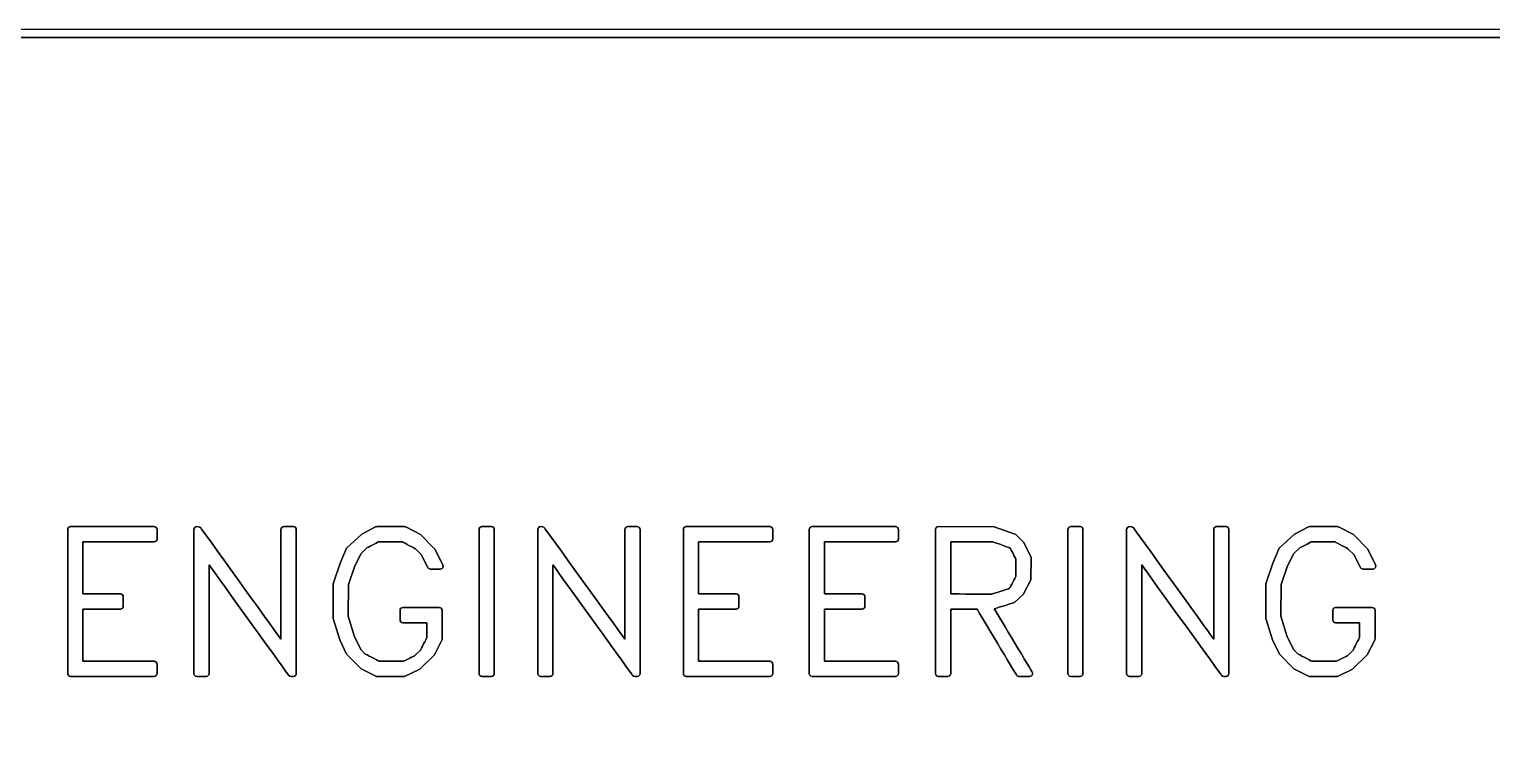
# Model space of a CAD drawing. Extents: x 5.5 to 12.5, y 5.1 to 18.5.
# Drawn here: x 8.767 to 10.56, y 17.626 to 18.498 of the extents above; entities that cross this region are included whole.
import ezdxf

# ---------------------------------------------------------------- set-up
doc = ezdxf.new("R2010")
doc.units = 0
doc.header["$MEASUREMENT"] = 0
doc.layers.get('0').update_dxf_attribs({"linetype": 'CONTINUOUS'})

msp = doc.modelspace()

# ---------------------------------------------------------------- linework, layer by layer
at = {"color": 7}
for points, knots in [([(12.1297, 18.4983), (12.1297, 18.4983), (5.8796, 18.4983), (5.8796, 18.4983), (5.6701, 18.4983), (5.4996, 18.3279), (5.4996, 18.1183), (5.4996, 18.1183), (5.4996, 5.8684), (5.4996, 5.8684), (5.4996, 5.6589), (5.6701, 5.4884), (5.8796, 5.4884), (5.8796, 5.4884), (12.1297, 5.4884), (12.1297, 5.4884), (12.3391, 5.4884), (12.5097, 5.6589), (12.5097, 5.8684), (12.5097, 5.8684), (12.5097, 18.1183), (12.5097, 18.1183), (12.5097, 18.3279), (12.3391, 18.4983), (12.1297, 18.4983)], [0, 0, 0, 0, 1, 1, 1, 2, 2, 2, 3, 3, 3, 4, 4, 4, 5, 5, 5, 6, 6, 6, 7, 7, 7, 8, 8, 8, 8]), ([(12.1297, 18.4883), (12.1297, 18.4883), (5.8796, 18.4883), (5.8796, 18.4883), (5.6756, 18.4883), (5.5096, 18.3224), (5.5096, 18.1183), (5.5096, 18.1183), (5.5096, 5.8684), (5.5096, 5.8684), (5.5096, 5.6644), (5.6756, 5.4984), (5.8796, 5.4984), (5.8796, 5.4984), (12.1297, 5.4984), (12.1297, 5.4984), (12.1724, 5.4984), (12.213, 5.5056), (12.2513, 5.519), (12.2513, 5.519), (12.2489, 5.519), (12.2489, 5.519), (12.2489, 5.519), (12.2382, 5.5232), (12.2382, 5.5232), (12.2382, 5.5232), (12.2341, 5.5273), (12.2341, 5.5273), (12.2341, 5.5273), (12.231, 5.5332), (12.231, 5.5332), (12.2313, 5.5325), (12.2323, 5.5325), (12.233, 5.5321), (12.2327, 5.5328), (12.2323, 5.5339), (12.2323, 5.5339), (12.232, 5.5345), (12.2316, 5.5352), (12.2316, 5.5359), (12.2316, 5.537), (12.2323, 5.538), (12.2334, 5.5383), (12.2351, 5.539), (12.2365, 5.5383), (12.2372, 5.5363), (12.2372, 5.5363), (12.2378, 5.5356), (12.2382, 5.5349), (12.2382, 5.5352), (12.2389, 5.5356), (12.2389, 5.5359), (12.2389, 5.5363), (12.2389, 5.5366), (12.2385, 5.537), (12.2385, 5.537), (12.2406, 5.5321), (12.2406, 5.5321), (12.2406, 5.5321), (12.2423, 5.5304), (12.2434, 5.5297), (12.2444, 5.5294), (12.2502, 5.5273), (12.2502, 5.5273), (12.2502, 5.5273), (12.2578, 5.527), (12.2578, 5.527), (12.2578, 5.527), (12.2647, 5.5294), (12.2661, 5.5297), (12.2668, 5.5304), (12.2699, 5.5335), (12.2706, 5.5342), (12.2709, 5.5356), (12.273, 5.5414), (12.273, 5.5414), (12.273, 5.5414), (12.2733, 5.5463), (12.2733, 5.5463), (12.2733, 5.5463), (12.2709, 5.5528), (12.2706, 5.5542), (12.2699, 5.5549), (12.2668, 5.558), (12.2657, 5.559), (12.2647, 5.5594), (12.2589, 5.5614), (12.2589, 5.5614), (12.2589, 5.5614), (12.2513, 5.5614), (12.2513, 5.5614), (12.2513, 5.5614), (12.2444, 5.5594), (12.243, 5.559), (12.2423, 5.558), (12.2396, 5.5552), (12.2396, 5.5552), (12.2385, 5.5542), (12.2368, 5.5538), (12.2354, 5.5545), (12.2341, 5.5552), (12.2334, 5.5566), (12.2334, 5.558), (12.2334, 5.558), (12.2368, 5.5879), (12.2368, 5.5879), (12.2368, 5.5897), (12.2385, 5.591), (12.2403, 5.591), (12.2403, 5.591), (12.2713, 5.591), (12.2713, 5.591), (12.2733, 5.591), (12.2747, 5.589), (12.2747, 5.5869), (12.2747, 5.5848), (12.2733, 5.5828), (12.2713, 5.5828), (12.2713, 5.5828), (12.2496, 5.5828), (12.2447, 5.5828), (12.244, 5.5793), (12.2437, 5.5735), (12.243, 5.5676), (12.2461, 5.5687), (12.2499, 5.5697), (12.2499, 5.5697), (12.2499, 5.5697), (12.2602, 5.5697), (12.2602, 5.5697), (12.2602, 5.5697), (12.2695, 5.5666), (12.2695, 5.5666), (12.2702, 5.5662), (12.2706, 5.5659), (12.2709, 5.5656), (12.2709, 5.5656), (12.2775, 5.5594), (12.2775, 5.5594), (12.2778, 5.559), (12.2781, 5.5583), (12.2781, 5.558), (12.2781, 5.558), (12.2816, 5.5473), (12.2816, 5.5473), (12.2816, 5.5473), (12.2812, 5.5401), (12.2812, 5.5401), (12.2812, 5.5401), (12.2781, 5.5308), (12.2781, 5.5308), (12.2781, 5.5301), (12.2778, 5.5297), (12.2775, 5.5294), (12.2775, 5.5294), (12.2771, 5.529), (12.2771, 5.529), (12.408, 5.5862), (12.4997, 5.7168), (12.4997, 5.8684), (12.4997, 5.8684), (12.4997, 18.1183), (12.4997, 18.1183), (12.4997, 18.3224), (12.3336, 18.4883), (12.1297, 18.4883)], [0, 0, 0, 0, 1, 1, 1, 2, 2, 2, 3, 3, 3, 4, 4, 4, 5, 5, 5, 6, 6, 6, 7, 7, 7, 8, 8, 8, 9, 9, 9, 10, 10, 10, 11, 11, 11, 12, 12, 12, 13, 13, 13, 14, 14, 14, 15, 15, 15, 16, 16, 16, 17, 17, 17, 18, 18, 18, 19, 19, 19, 20, 20, 20, 21, 21, 21, 22, 22, 22, 23, 23, 23, 24, 24, 24, 25, 25, 25, 26, 26, 26, 27, 27, 27, 28, 28, 28, 29, 29, 29, 30, 30, 30, 31, 31, 31, 32, 32, 32, 33, 33, 33, 34, 34, 34, 35, 35, 35, 36, 36, 36, 37, 37, 37, 38, 38, 38, 39, 39, 39, 40, 40, 40, 41, 41, 41, 42, 42, 42, 43, 43, 43, 44, 44, 44, 45, 45, 45, 46, 46, 46, 47, 47, 47, 48, 48, 48, 49, 49, 49, 50, 50, 50, 51, 51, 51, 52, 52, 52, 53, 53, 53, 54, 54, 54, 55, 55, 55, 55]), ([(12.4997, 5.8684), (12.4997, 5.7168), (12.408, 5.5862), (12.2771, 5.529), (12.2771, 5.529), (12.2775, 5.5294), (12.2775, 5.5294), (12.2778, 5.5297), (12.2781, 5.5301), (12.2781, 5.5308), (12.2781, 5.5308), (12.2812, 5.5401), (12.2812, 5.5401), (12.2812, 5.5401), (12.2816, 5.5473), (12.2816, 5.5473), (12.2816, 5.5473), (12.2781, 5.558), (12.2781, 5.558), (12.2781, 5.5583), (12.2778, 5.559), (12.2775, 5.5594), (12.2775, 5.5594), (12.2709, 5.5656), (12.2709, 5.5656), (12.2706, 5.5659), (12.2702, 5.5662), (12.2695, 5.5666), (12.2695, 5.5666), (12.2602, 5.5697), (12.2602, 5.5697), (12.2602, 5.5697), (12.2499, 5.5697), (12.2499, 5.5697), (12.2499, 5.5697), (12.2461, 5.5687), (12.243, 5.5676), (12.2437, 5.5735), (12.244, 5.5793), (12.2447, 5.5828), (12.2496, 5.5828), (12.2713, 5.5828), (12.2713, 5.5828), (12.2733, 5.5828), (12.2747, 5.5848), (12.2747, 5.5869), (12.2747, 5.589), (12.2733, 5.591), (12.2713, 5.591), (12.2713, 5.591), (12.2403, 5.591), (12.2403, 5.591), (12.2385, 5.591), (12.2368, 5.5897), (12.2368, 5.5879), (12.2368, 5.5879), (12.2334, 5.558), (12.2334, 5.558), (12.2334, 5.5566), (12.2341, 5.5552), (12.2354, 5.5545), (12.2368, 5.5538), (12.2385, 5.5542), (12.2396, 5.5552), (12.2396, 5.5552), (12.2423, 5.558), (12.243, 5.559), (12.2444, 5.5594), (12.2513, 5.5614), (12.2513, 5.5614), (12.2513, 5.5614), (12.2589, 5.5614), (12.2589, 5.5614), (12.2589, 5.5614), (12.2647, 5.5594), (12.2657, 5.559), (12.2668, 5.558), (12.2699, 5.5549), (12.2706, 5.5542), (12.2709, 5.5528), (12.2733, 5.5463), (12.2733, 5.5463), (12.2733, 5.5463), (12.273, 5.5414), (12.273, 5.5414), (12.273, 5.5414), (12.2709, 5.5356), (12.2706, 5.5342), (12.2699, 5.5335), (12.2668, 5.5304), (12.2661, 5.5297), (12.2647, 5.5294), (12.2578, 5.527), (12.2578, 5.527), (12.2578, 5.527), (12.2502, 5.5273), (12.2502, 5.5273), (12.2502, 5.5273), (12.2444, 5.5294), (12.2434, 5.5297), (12.2423, 5.5304), (12.2406, 5.5321), (12.2406, 5.5321), (12.2406, 5.5321), (12.2385, 5.537), (12.2385, 5.537), (12.2389, 5.5366), (12.2389, 5.5363), (12.2389, 5.5359), (12.2389, 5.5356), (12.2382, 5.5352), (12.2382, 5.5349), (12.2378, 5.5356), (12.2372, 5.5363), (12.2372, 5.5363), (12.2365, 5.5383), (12.2351, 5.539), (12.2334, 5.5383), (12.2323, 5.538), (12.2316, 5.537), (12.2316, 5.5359), (12.2316, 5.5352), (12.232, 5.5345), (12.2323, 5.5339), (12.2323, 5.5339), (12.2327, 5.5328), (12.233, 5.5321), (12.2323, 5.5325), (12.2313, 5.5325), (12.231, 5.5332), (12.231, 5.5332), (12.2341, 5.5273), (12.2341, 5.5273), (12.2341, 5.5273), (12.2382, 5.5232), (12.2382, 5.5232), (12.2382, 5.5232), (12.2489, 5.519), (12.2489, 5.519), (12.2489, 5.519), (12.2513, 5.519), (12.2513, 5.519), (12.213, 5.5056), (12.1724, 5.4984), (12.1297, 5.4984), (12.1297, 5.4984), (5.8796, 5.4984), (5.8796, 5.4984), (5.6756, 5.4984), (5.5096, 5.6644), (5.5096, 5.8684), (5.5096, 5.8684), (5.5096, 18.1183), (5.5096, 18.1183), (5.5096, 18.3224), (5.6756, 18.4883), (5.8796, 18.4883), (5.8796, 18.4883), (12.1297, 18.4883), (12.1297, 18.4883), (12.3336, 18.4883), (12.4997, 18.3224), (12.4997, 18.1183), (12.4997, 18.1183), (12.4997, 5.8684), (12.4997, 5.8684)], [0, 0, 0, 0, 1, 1, 1, 2, 2, 2, 3, 3, 3, 4, 4, 4, 5, 5, 5, 6, 6, 6, 7, 7, 7, 8, 8, 8, 9, 9, 9, 10, 10, 10, 11, 11, 11, 12, 12, 12, 13, 13, 13, 14, 14, 14, 15, 15, 15, 16, 16, 16, 17, 17, 17, 18, 18, 18, 19, 19, 19, 20, 20, 20, 21, 21, 21, 22, 22, 22, 23, 23, 23, 24, 24, 24, 25, 25, 25, 26, 26, 26, 27, 27, 27, 28, 28, 28, 29, 29, 29, 30, 30, 30, 31, 31, 31, 32, 32, 32, 33, 33, 33, 34, 34, 34, 35, 35, 35, 36, 36, 36, 37, 37, 37, 38, 38, 38, 39, 39, 39, 40, 40, 40, 41, 41, 41, 42, 42, 42, 43, 43, 43, 44, 44, 44, 45, 45, 45, 46, 46, 46, 47, 47, 47, 48, 48, 48, 49, 49, 49, 50, 50, 50, 51, 51, 51, 52, 52, 52, 53, 53, 53, 54, 54, 54, 55, 55, 55, 55]), ([(8.8143, 17.885), (8.8143, 17.8869), (8.8158, 17.8885), (8.8177, 17.8885), (8.8177, 17.8885), (8.9202, 17.8885), (8.9202, 17.8885), (8.9221, 17.8885), (8.9237, 17.8869), (8.9237, 17.885), (8.9237, 17.885), (8.9237, 17.8733), (8.9237, 17.8733), (8.9237, 17.8714), (8.9221, 17.8699), (8.9202, 17.8699), (8.9202, 17.8699), (8.8393, 17.8699), (8.8329, 17.8699), (8.8329, 17.8639), (8.8329, 17.812), (8.8329, 17.806), (8.8389, 17.806), (8.8789, 17.806), (8.8789, 17.806), (8.8808, 17.806), (8.8823, 17.8044), (8.8823, 17.8025), (8.8823, 17.8025), (8.8823, 17.7908), (8.8823, 17.7908), (8.8823, 17.7889), (8.8808, 17.7874), (8.8789, 17.7874), (8.8789, 17.7874), (8.8389, 17.7874), (8.8329, 17.7874), (8.8329, 17.7813), (8.8329, 17.7295), (8.8329, 17.7235), (8.8393, 17.7235), (8.9202, 17.7235), (8.9202, 17.7235), (8.9221, 17.7235), (8.9237, 17.7219), (8.9237, 17.72), (8.9237, 17.72), (8.9237, 17.7083), (8.9237, 17.7083), (8.9237, 17.7064), (8.9221, 17.7049), (8.9202, 17.7049), (8.9202, 17.7049), (8.8177, 17.7049), (8.8177, 17.7049), (8.8158, 17.7049), (8.8143, 17.7064), (8.8143, 17.7083), (8.8143, 17.7083), (8.8143, 17.885), (8.8143, 17.885)], [0, 0, 0, 0, 1, 1, 1, 2, 2, 2, 3, 3, 3, 4, 4, 4, 5, 5, 5, 6, 6, 6, 7, 7, 7, 8, 8, 8, 9, 9, 9, 10, 10, 10, 11, 11, 11, 12, 12, 12, 13, 13, 13, 14, 14, 14, 15, 15, 15, 16, 16, 16, 17, 17, 17, 18, 18, 18, 19, 19, 19, 20, 20, 20, 20]), ([(8.8177, 17.7049), (8.8177, 17.7049), (8.9202, 17.7049), (8.9202, 17.7049), (8.9221, 17.7049), (8.9237, 17.7064), (8.9237, 17.7083), (8.9237, 17.7083), (8.9237, 17.72), (8.9237, 17.72), (8.9237, 17.7219), (8.9221, 17.7235), (8.9202, 17.7235), (8.9202, 17.7235), (8.8393, 17.7235), (8.8329, 17.7235), (8.8329, 17.7295), (8.8329, 17.7813), (8.8329, 17.7874), (8.8389, 17.7874), (8.8789, 17.7874), (8.8789, 17.7874), (8.8808, 17.7874), (8.8823, 17.7889), (8.8823, 17.7908), (8.8823, 17.7908), (8.8823, 17.8025), (8.8823, 17.8025), (8.8823, 17.8044), (8.8808, 17.806), (8.8789, 17.806), (8.8789, 17.806), (8.8389, 17.806), (8.8329, 17.806), (8.8329, 17.812), (8.8329, 17.8639), (8.8329, 17.8699), (8.8393, 17.8699), (8.9202, 17.8699), (8.9202, 17.8699), (8.9221, 17.8699), (8.9237, 17.8714), (8.9237, 17.8733), (8.9237, 17.8733), (8.9237, 17.885), (8.9237, 17.885), (8.9237, 17.8869), (8.9221, 17.8885), (8.9202, 17.8885), (8.9202, 17.8885), (8.8177, 17.8885), (8.8177, 17.8885), (8.8158, 17.8885), (8.8143, 17.8869), (8.8143, 17.885), (8.8143, 17.885), (8.8143, 17.7083), (8.8143, 17.7083), (8.8143, 17.7064), (8.8158, 17.7049), (8.8177, 17.7049)], [0, 0, 0, 0, 1, 1, 1, 2, 2, 2, 3, 3, 3, 4, 4, 4, 5, 5, 5, 6, 6, 6, 7, 7, 7, 8, 8, 8, 9, 9, 9, 10, 10, 10, 11, 11, 11, 12, 12, 12, 13, 13, 13, 14, 14, 14, 15, 15, 15, 16, 16, 16, 17, 17, 17, 18, 18, 18, 19, 19, 19, 20, 20, 20, 20]), ([(8.969, 17.885), (8.969, 17.8859), (8.9693, 17.8869), (8.97, 17.8875), (8.9707, 17.8881), (8.9715, 17.8885), (8.9726, 17.8885), (8.9726, 17.8885), (8.9746, 17.8883), (8.9746, 17.8883), (8.9759, 17.8883), (8.9767, 17.8878), (8.9774, 17.8869), (8.9774, 17.8869), (9.0646, 17.766), (9.0756, 17.7505), (9.0756, 17.7691), (9.0756, 17.885), (9.0756, 17.885), (9.0756, 17.8869), (9.0771, 17.8885), (9.0792, 17.8885), (9.0792, 17.8885), (9.0909, 17.8885), (9.0909, 17.8885), (9.0928, 17.8885), (9.0944, 17.8869), (9.0944, 17.885), (9.0944, 17.885), (9.0944, 17.7083), (9.0944, 17.7083), (9.0944, 17.7064), (9.0928, 17.7049), (9.0909, 17.7049), (9.0909, 17.7049), (9.088, 17.7049), (9.088, 17.7049), (9.0868, 17.7049), (9.0858, 17.7054), (9.0851, 17.7062), (9.0851, 17.7062), (8.9986, 17.8261), (8.9876, 17.8416), (8.9876, 17.8232), (8.9876, 17.7083), (8.9876, 17.7083), (8.9876, 17.7064), (8.986, 17.7049), (8.9841, 17.7049), (8.9841, 17.7049), (8.9724, 17.7049), (8.9724, 17.7049), (8.9705, 17.7049), (8.969, 17.7064), (8.969, 17.7083), (8.969, 17.7083), (8.969, 17.885), (8.969, 17.885)], [0, 0, 0, 0, 1, 1, 1, 2, 2, 2, 3, 3, 3, 4, 4, 4, 5, 5, 5, 6, 6, 6, 7, 7, 7, 8, 8, 8, 9, 9, 9, 10, 10, 10, 11, 11, 11, 12, 12, 12, 13, 13, 13, 14, 14, 14, 15, 15, 15, 16, 16, 16, 17, 17, 17, 18, 18, 18, 19, 19, 19, 19]), ([(8.9724, 17.7049), (8.9724, 17.7049), (8.9841, 17.7049), (8.9841, 17.7049), (8.986, 17.7049), (8.9876, 17.7064), (8.9876, 17.7083), (8.9876, 17.7083), (8.9876, 17.8232), (8.9876, 17.8416), (8.9986, 17.8261), (9.0851, 17.7062), (9.0851, 17.7062), (9.0858, 17.7054), (9.0868, 17.7049), (9.088, 17.7049), (9.088, 17.7049), (9.0909, 17.7049), (9.0909, 17.7049), (9.0928, 17.7049), (9.0944, 17.7064), (9.0944, 17.7083), (9.0944, 17.7083), (9.0944, 17.885), (9.0944, 17.885), (9.0944, 17.8869), (9.0928, 17.8885), (9.0909, 17.8885), (9.0909, 17.8885), (9.0792, 17.8885), (9.0792, 17.8885), (9.0771, 17.8885), (9.0756, 17.8869), (9.0756, 17.885), (9.0756, 17.885), (9.0756, 17.7691), (9.0756, 17.7505), (9.0646, 17.766), (8.9774, 17.8869), (8.9774, 17.8869), (8.9767, 17.8878), (8.9759, 17.8883), (8.9746, 17.8883), (8.9746, 17.8883), (8.9726, 17.8885), (8.9726, 17.8885), (8.9715, 17.8885), (8.9707, 17.8881), (8.97, 17.8875), (8.9693, 17.8869), (8.969, 17.8859), (8.969, 17.885), (8.969, 17.885), (8.969, 17.7083), (8.969, 17.7083), (8.969, 17.7064), (8.9705, 17.7049), (8.9724, 17.7049)], [0, 0, 0, 0, 1, 1, 1, 2, 2, 2, 3, 3, 3, 4, 4, 4, 5, 5, 5, 6, 6, 6, 7, 7, 7, 8, 8, 8, 9, 9, 9, 10, 10, 10, 11, 11, 11, 12, 12, 12, 13, 13, 13, 14, 14, 14, 15, 15, 15, 16, 16, 16, 17, 17, 17, 18, 18, 18, 19, 19, 19, 19]), ([(9.1397, 17.8184), (9.1397, 17.8184), (9.1483, 17.8437), (9.1483, 17.8437), (9.1483, 17.8437), (9.1559, 17.862), (9.1559, 17.862), (9.1559, 17.862), (9.1748, 17.8794), (9.1748, 17.8794), (9.1748, 17.8794), (9.1917, 17.8881), (9.1917, 17.8881), (9.1922, 17.8883), (9.1927, 17.8885), (9.1934, 17.8885), (9.1934, 17.8885), (9.2272, 17.8885), (9.2272, 17.8885), (9.2277, 17.8885), (9.2282, 17.8883), (9.2287, 17.8881), (9.2287, 17.8881), (9.2468, 17.8788), (9.2468, 17.8788), (9.2468, 17.8788), (9.2644, 17.8609), (9.2644, 17.8609), (9.2644, 17.8609), (9.274, 17.8415), (9.274, 17.8415), (9.2745, 17.8404), (9.2745, 17.8392), (9.2739, 17.8382), (9.2732, 17.8372), (9.2721, 17.8365), (9.2709, 17.8365), (9.2709, 17.8365), (9.2587, 17.8365), (9.2587, 17.8365), (9.2573, 17.8365), (9.2561, 17.8372), (9.2556, 17.8384), (9.2556, 17.8384), (9.2475, 17.8542), (9.2475, 17.8542), (9.2475, 17.8542), (9.2408, 17.8611), (9.2408, 17.8611), (9.2408, 17.8611), (9.226, 17.869), (9.2246, 17.8699), (9.2229, 17.8699), (9.1967, 17.8699), (9.1951, 17.8699), (9.1936, 17.869), (9.181, 17.8625), (9.181, 17.8625), (9.181, 17.8625), (9.1739, 17.8556), (9.1739, 17.8556), (9.1739, 17.8556), (9.166, 17.8404), (9.166, 17.8404), (9.166, 17.8404), (9.1583, 17.8177), (9.1583, 17.8177), (9.1583, 17.8177), (9.1581, 17.7786), (9.1581, 17.7786), (9.1581, 17.7786), (9.1657, 17.7536), (9.1657, 17.7536), (9.1657, 17.7536), (9.1738, 17.7376), (9.1738, 17.7376), (9.1738, 17.7376), (9.1786, 17.7326), (9.1786, 17.7326), (9.1786, 17.7326), (9.1946, 17.7243), (9.196, 17.7235), (9.1975, 17.7235), (9.2244, 17.7235), (9.226, 17.7235), (9.2273, 17.7242), (9.2399, 17.7305), (9.2399, 17.7305), (9.2399, 17.7305), (9.247, 17.7376), (9.247, 17.7376), (9.247, 17.7376), (9.2539, 17.7514), (9.2546, 17.7527), (9.2546, 17.754), (9.2546, 17.7662), (9.2546, 17.7708), (9.249, 17.7708), (9.2251, 17.7708), (9.2251, 17.7708), (9.2232, 17.7708), (9.2217, 17.7724), (9.2217, 17.7743), (9.2217, 17.7743), (9.2217, 17.786), (9.2217, 17.786), (9.2217, 17.7879), (9.2232, 17.7894), (9.2251, 17.7894), (9.2251, 17.7894), (9.2697, 17.7894), (9.2697, 17.7894), (9.2716, 17.7894), (9.2733, 17.7879), (9.2733, 17.786), (9.2733, 17.786), (9.2733, 17.7509), (9.2733, 17.7509), (9.2733, 17.7503), (9.2732, 17.7498), (9.2728, 17.7493), (9.2728, 17.7493), (9.2637, 17.7312), (9.2637, 17.7312), (9.2637, 17.7312), (9.2459, 17.7136), (9.2459, 17.7136), (9.2459, 17.7136), (9.2272, 17.7049), (9.2272, 17.7049), (9.2272, 17.7049), (9.1934, 17.7049), (9.1934, 17.7049), (9.1927, 17.7049), (9.1922, 17.705), (9.1919, 17.7052), (9.1919, 17.7052), (9.1738, 17.7143), (9.1738, 17.7143), (9.1738, 17.7143), (9.156, 17.7323), (9.156, 17.7323), (9.156, 17.7323), (9.1478, 17.7496), (9.1478, 17.7496), (9.1478, 17.7496), (9.1395, 17.7758), (9.1395, 17.7758), (9.1395, 17.7758), (9.1397, 17.8184), (9.1397, 17.8184)], [0, 0, 0, 0, 1, 1, 1, 2, 2, 2, 3, 3, 3, 4, 4, 4, 5, 5, 5, 6, 6, 6, 7, 7, 7, 8, 8, 8, 9, 9, 9, 10, 10, 10, 11, 11, 11, 12, 12, 12, 13, 13, 13, 14, 14, 14, 15, 15, 15, 16, 16, 16, 17, 17, 17, 18, 18, 18, 19, 19, 19, 20, 20, 20, 21, 21, 21, 22, 22, 22, 23, 23, 23, 24, 24, 24, 25, 25, 25, 26, 26, 26, 27, 27, 27, 28, 28, 28, 29, 29, 29, 30, 30, 30, 31, 31, 31, 32, 32, 32, 33, 33, 33, 34, 34, 34, 35, 35, 35, 36, 36, 36, 37, 37, 37, 38, 38, 38, 39, 39, 39, 40, 40, 40, 41, 41, 41, 42, 42, 42, 43, 43, 43, 44, 44, 44, 45, 45, 45, 46, 46, 46, 47, 47, 47, 48, 48, 48, 49, 49, 49, 50, 50, 50, 50]), ([(9.156, 17.7323), (9.156, 17.7323), (9.1738, 17.7143), (9.1738, 17.7143), (9.1738, 17.7143), (9.1919, 17.7052), (9.1919, 17.7052), (9.1922, 17.705), (9.1927, 17.7049), (9.1934, 17.7049), (9.1934, 17.7049), (9.2272, 17.7049), (9.2272, 17.7049), (9.2272, 17.7049), (9.2459, 17.7136), (9.2459, 17.7136), (9.2459, 17.7136), (9.2637, 17.7312), (9.2637, 17.7312), (9.2637, 17.7312), (9.2728, 17.7493), (9.2728, 17.7493), (9.2732, 17.7498), (9.2733, 17.7503), (9.2733, 17.7509), (9.2733, 17.7509), (9.2733, 17.786), (9.2733, 17.786), (9.2733, 17.7879), (9.2716, 17.7894), (9.2697, 17.7894), (9.2697, 17.7894), (9.2251, 17.7894), (9.2251, 17.7894), (9.2232, 17.7894), (9.2217, 17.7879), (9.2217, 17.786), (9.2217, 17.786), (9.2217, 17.7743), (9.2217, 17.7743), (9.2217, 17.7724), (9.2232, 17.7708), (9.2251, 17.7708), (9.2251, 17.7708), (9.249, 17.7708), (9.2546, 17.7708), (9.2546, 17.7662), (9.2546, 17.754), (9.2546, 17.7527), (9.2539, 17.7514), (9.247, 17.7376), (9.247, 17.7376), (9.247, 17.7376), (9.2399, 17.7305), (9.2399, 17.7305), (9.2399, 17.7305), (9.2273, 17.7242), (9.226, 17.7235), (9.2244, 17.7235), (9.1975, 17.7235), (9.196, 17.7235), (9.1946, 17.7243), (9.1786, 17.7326), (9.1786, 17.7326), (9.1786, 17.7326), (9.1738, 17.7376), (9.1738, 17.7376), (9.1738, 17.7376), (9.1657, 17.7536), (9.1657, 17.7536), (9.1657, 17.7536), (9.1581, 17.7786), (9.1581, 17.7786), (9.1581, 17.7786), (9.1583, 17.8177), (9.1583, 17.8177), (9.1583, 17.8177), (9.166, 17.8404), (9.166, 17.8404), (9.166, 17.8404), (9.1739, 17.8556), (9.1739, 17.8556), (9.1739, 17.8556), (9.181, 17.8625), (9.181, 17.8625), (9.181, 17.8625), (9.1936, 17.869), (9.1951, 17.8699), (9.1967, 17.8699), (9.2229, 17.8699), (9.2246, 17.8699), (9.226, 17.869), (9.2408, 17.8611), (9.2408, 17.8611), (9.2408, 17.8611), (9.2475, 17.8542), (9.2475, 17.8542), (9.2475, 17.8542), (9.2556, 17.8384), (9.2556, 17.8384), (9.2561, 17.8372), (9.2573, 17.8365), (9.2587, 17.8365), (9.2587, 17.8365), (9.2709, 17.8365), (9.2709, 17.8365), (9.2721, 17.8365), (9.2732, 17.8372), (9.2739, 17.8382), (9.2745, 17.8392), (9.2745, 17.8404), (9.274, 17.8415), (9.274, 17.8415), (9.2644, 17.8609), (9.2644, 17.8609), (9.2644, 17.8609), (9.2468, 17.8788), (9.2468, 17.8788), (9.2468, 17.8788), (9.2287, 17.8881), (9.2287, 17.8881), (9.2282, 17.8883), (9.2277, 17.8885), (9.2272, 17.8885), (9.2272, 17.8885), (9.1934, 17.8885), (9.1934, 17.8885), (9.1927, 17.8885), (9.1922, 17.8883), (9.1917, 17.8881), (9.1917, 17.8881), (9.1748, 17.8794), (9.1748, 17.8794), (9.1748, 17.8794), (9.1559, 17.862), (9.1559, 17.862), (9.1559, 17.862), (9.1483, 17.8437), (9.1483, 17.8437), (9.1483, 17.8437), (9.1397, 17.8184), (9.1397, 17.8184), (9.1397, 17.8184), (9.1395, 17.7758), (9.1395, 17.7758), (9.1395, 17.7758), (9.1478, 17.7496), (9.1478, 17.7496), (9.1478, 17.7496), (9.156, 17.7323), (9.156, 17.7323)], [0, 0, 0, 0, 1, 1, 1, 2, 2, 2, 3, 3, 3, 4, 4, 4, 5, 5, 5, 6, 6, 6, 7, 7, 7, 8, 8, 8, 9, 9, 9, 10, 10, 10, 11, 11, 11, 12, 12, 12, 13, 13, 13, 14, 14, 14, 15, 15, 15, 16, 16, 16, 17, 17, 17, 18, 18, 18, 19, 19, 19, 20, 20, 20, 21, 21, 21, 22, 22, 22, 23, 23, 23, 24, 24, 24, 25, 25, 25, 26, 26, 26, 27, 27, 27, 28, 28, 28, 29, 29, 29, 30, 30, 30, 31, 31, 31, 32, 32, 32, 33, 33, 33, 34, 34, 34, 35, 35, 35, 36, 36, 36, 37, 37, 37, 38, 38, 38, 39, 39, 39, 40, 40, 40, 41, 41, 41, 42, 42, 42, 43, 43, 43, 44, 44, 44, 45, 45, 45, 46, 46, 46, 47, 47, 47, 48, 48, 48, 49, 49, 49, 50, 50, 50, 50]), ([(9.3185, 17.885), (9.3185, 17.8869), (9.32, 17.8885), (9.3219, 17.8885), (9.3219, 17.8885), (9.3336, 17.8885), (9.3336, 17.8885), (9.3355, 17.8885), (9.3371, 17.8869), (9.3371, 17.885), (9.3371, 17.885), (9.3371, 17.7083), (9.3371, 17.7083), (9.3371, 17.7064), (9.3355, 17.7049), (9.3336, 17.7049), (9.3336, 17.7049), (9.3219, 17.7049), (9.3219, 17.7049), (9.32, 17.7049), (9.3185, 17.7064), (9.3185, 17.7083), (9.3185, 17.7083), (9.3185, 17.885), (9.3185, 17.885)], [0, 0, 0, 0, 1, 1, 1, 2, 2, 2, 3, 3, 3, 4, 4, 4, 5, 5, 5, 6, 6, 6, 7, 7, 7, 8, 8, 8, 8]), ([(9.3219, 17.7049), (9.3219, 17.7049), (9.3336, 17.7049), (9.3336, 17.7049), (9.3355, 17.7049), (9.3371, 17.7064), (9.3371, 17.7083), (9.3371, 17.7083), (9.3371, 17.885), (9.3371, 17.885), (9.3371, 17.8869), (9.3355, 17.8885), (9.3336, 17.8885), (9.3336, 17.8885), (9.3219, 17.8885), (9.3219, 17.8885), (9.32, 17.8885), (9.3185, 17.8869), (9.3185, 17.885), (9.3185, 17.885), (9.3185, 17.7083), (9.3185, 17.7083), (9.3185, 17.7064), (9.32, 17.7049), (9.3219, 17.7049)], [0, 0, 0, 0, 1, 1, 1, 2, 2, 2, 3, 3, 3, 4, 4, 4, 5, 5, 5, 6, 6, 6, 7, 7, 7, 8, 8, 8, 8]), ([(9.3905, 17.885), (9.3905, 17.8859), (9.3908, 17.8869), (9.3915, 17.8875), (9.3922, 17.8881), (9.3932, 17.8885), (9.3943, 17.8885), (9.3943, 17.8885), (9.3963, 17.8883), (9.3963, 17.8883), (9.3974, 17.8883), (9.3984, 17.8878), (9.3987, 17.8869), (9.3987, 17.8869), (9.4862, 17.766), (9.4973, 17.7505), (9.4973, 17.7689), (9.4973, 17.885), (9.4973, 17.885), (9.4973, 17.8869), (9.4986, 17.8885), (9.5007, 17.8885), (9.5007, 17.8885), (9.5124, 17.8885), (9.5124, 17.8885), (9.5145, 17.8885), (9.5159, 17.8869), (9.5159, 17.885), (9.5159, 17.885), (9.5159, 17.7083), (9.5159, 17.7083), (9.5159, 17.7064), (9.5145, 17.7049), (9.5124, 17.7049), (9.5124, 17.7049), (9.5097, 17.7049), (9.5097, 17.7049), (9.5083, 17.7049), (9.5073, 17.7054), (9.5066, 17.7062), (9.5066, 17.7062), (9.4201, 17.8261), (9.4091, 17.8416), (9.4091, 17.8232), (9.4091, 17.7083), (9.4091, 17.7083), (9.4091, 17.7064), (9.4077, 17.7049), (9.4056, 17.7049), (9.4056, 17.7049), (9.3939, 17.7049), (9.3939, 17.7049), (9.3922, 17.7049), (9.3905, 17.7064), (9.3905, 17.7083), (9.3905, 17.7083), (9.3905, 17.885), (9.3905, 17.885)], [0, 0, 0, 0, 1, 1, 1, 2, 2, 2, 3, 3, 3, 4, 4, 4, 5, 5, 5, 6, 6, 6, 7, 7, 7, 8, 8, 8, 9, 9, 9, 10, 10, 10, 11, 11, 11, 12, 12, 12, 13, 13, 13, 14, 14, 14, 15, 15, 15, 16, 16, 16, 17, 17, 17, 18, 18, 18, 19, 19, 19, 19]), ([(9.3939, 17.7049), (9.3939, 17.7049), (9.4056, 17.7049), (9.4056, 17.7049), (9.4077, 17.7049), (9.4091, 17.7064), (9.4091, 17.7083), (9.4091, 17.7083), (9.4091, 17.8232), (9.4091, 17.8416), (9.4201, 17.8261), (9.5066, 17.7062), (9.5066, 17.7062), (9.5073, 17.7054), (9.5083, 17.7049), (9.5097, 17.7049), (9.5097, 17.7049), (9.5124, 17.7049), (9.5124, 17.7049), (9.5145, 17.7049), (9.5159, 17.7064), (9.5159, 17.7083), (9.5159, 17.7083), (9.5159, 17.885), (9.5159, 17.885), (9.5159, 17.8869), (9.5145, 17.8885), (9.5124, 17.8885), (9.5124, 17.8885), (9.5007, 17.8885), (9.5007, 17.8885), (9.4986, 17.8885), (9.4973, 17.8869), (9.4973, 17.885), (9.4973, 17.885), (9.4973, 17.7689), (9.4973, 17.7505), (9.4862, 17.766), (9.3987, 17.8869), (9.3987, 17.8869), (9.3984, 17.8878), (9.3974, 17.8883), (9.3963, 17.8883), (9.3963, 17.8883), (9.3943, 17.8885), (9.3943, 17.8885), (9.3932, 17.8885), (9.3922, 17.8881), (9.3915, 17.8875), (9.3908, 17.8869), (9.3905, 17.8859), (9.3905, 17.885), (9.3905, 17.885), (9.3905, 17.7083), (9.3905, 17.7083), (9.3905, 17.7064), (9.3922, 17.7049), (9.3939, 17.7049)], [0, 0, 0, 0, 1, 1, 1, 2, 2, 2, 3, 3, 3, 4, 4, 4, 5, 5, 5, 6, 6, 6, 7, 7, 7, 8, 8, 8, 9, 9, 9, 10, 10, 10, 11, 11, 11, 12, 12, 12, 13, 13, 13, 14, 14, 14, 15, 15, 15, 16, 16, 16, 17, 17, 17, 18, 18, 18, 19, 19, 19, 19]), ([(9.5689, 17.885), (9.5689, 17.8869), (9.5706, 17.8885), (9.5724, 17.8885), (9.5724, 17.8885), (9.675, 17.8885), (9.675, 17.8885), (9.6768, 17.8885), (9.6785, 17.8869), (9.6785, 17.885), (9.6785, 17.885), (9.6785, 17.8733), (9.6785, 17.8733), (9.6785, 17.8714), (9.6768, 17.8699), (9.675, 17.8699), (9.675, 17.8699), (9.5941, 17.8699), (9.5875, 17.8699), (9.5875, 17.8639), (9.5875, 17.812), (9.5875, 17.806), (9.5937, 17.806), (9.6337, 17.806), (9.6337, 17.806), (9.6354, 17.806), (9.6371, 17.8044), (9.6371, 17.8025), (9.6371, 17.8025), (9.6371, 17.7908), (9.6371, 17.7908), (9.6371, 17.7889), (9.6354, 17.7874), (9.6337, 17.7874), (9.6337, 17.7874), (9.5937, 17.7874), (9.5875, 17.7874), (9.5875, 17.7813), (9.5875, 17.7295), (9.5875, 17.7235), (9.5941, 17.7235), (9.675, 17.7235), (9.675, 17.7235), (9.6768, 17.7235), (9.6785, 17.7219), (9.6785, 17.72), (9.6785, 17.72), (9.6785, 17.7083), (9.6785, 17.7083), (9.6785, 17.7064), (9.6768, 17.7049), (9.675, 17.7049), (9.675, 17.7049), (9.5724, 17.7049), (9.5724, 17.7049), (9.5706, 17.7049), (9.5689, 17.7064), (9.5689, 17.7083), (9.5689, 17.7083), (9.5689, 17.885), (9.5689, 17.885)], [0, 0, 0, 0, 1, 1, 1, 2, 2, 2, 3, 3, 3, 4, 4, 4, 5, 5, 5, 6, 6, 6, 7, 7, 7, 8, 8, 8, 9, 9, 9, 10, 10, 10, 11, 11, 11, 12, 12, 12, 13, 13, 13, 14, 14, 14, 15, 15, 15, 16, 16, 16, 17, 17, 17, 18, 18, 18, 19, 19, 19, 20, 20, 20, 20]), ([(9.5724, 17.7049), (9.5724, 17.7049), (9.675, 17.7049), (9.675, 17.7049), (9.6768, 17.7049), (9.6785, 17.7064), (9.6785, 17.7083), (9.6785, 17.7083), (9.6785, 17.72), (9.6785, 17.72), (9.6785, 17.7219), (9.6768, 17.7235), (9.675, 17.7235), (9.675, 17.7235), (9.5941, 17.7235), (9.5875, 17.7235), (9.5875, 17.7295), (9.5875, 17.7813), (9.5875, 17.7874), (9.5937, 17.7874), (9.6337, 17.7874), (9.6337, 17.7874), (9.6354, 17.7874), (9.6371, 17.7889), (9.6371, 17.7908), (9.6371, 17.7908), (9.6371, 17.8025), (9.6371, 17.8025), (9.6371, 17.8044), (9.6354, 17.806), (9.6337, 17.806), (9.6337, 17.806), (9.5937, 17.806), (9.5875, 17.806), (9.5875, 17.812), (9.5875, 17.8639), (9.5875, 17.8699), (9.5941, 17.8699), (9.675, 17.8699), (9.675, 17.8699), (9.6768, 17.8699), (9.6785, 17.8714), (9.6785, 17.8733), (9.6785, 17.8733), (9.6785, 17.885), (9.6785, 17.885), (9.6785, 17.8869), (9.6768, 17.8885), (9.675, 17.8885), (9.675, 17.8885), (9.5724, 17.8885), (9.5724, 17.8885), (9.5706, 17.8885), (9.5689, 17.8869), (9.5689, 17.885), (9.5689, 17.885), (9.5689, 17.7083), (9.5689, 17.7083), (9.5689, 17.7064), (9.5706, 17.7049), (9.5724, 17.7049)], [0, 0, 0, 0, 1, 1, 1, 2, 2, 2, 3, 3, 3, 4, 4, 4, 5, 5, 5, 6, 6, 6, 7, 7, 7, 8, 8, 8, 9, 9, 9, 10, 10, 10, 11, 11, 11, 12, 12, 12, 13, 13, 13, 14, 14, 14, 15, 15, 15, 16, 16, 16, 17, 17, 17, 18, 18, 18, 19, 19, 19, 20, 20, 20, 20]), ([(9.7233, 17.885), (9.7233, 17.8869), (9.7246, 17.8885), (9.7267, 17.8885), (9.7267, 17.8885), (9.829, 17.8885), (9.829, 17.8885), (9.8311, 17.8885), (9.8325, 17.8869), (9.8325, 17.885), (9.8325, 17.885), (9.8325, 17.8733), (9.8325, 17.8733), (9.8325, 17.8714), (9.8311, 17.8699), (9.829, 17.8699), (9.829, 17.8699), (9.7484, 17.8699), (9.7419, 17.8699), (9.7419, 17.8639), (9.7419, 17.812), (9.7419, 17.806), (9.7477, 17.806), (9.788, 17.806), (9.788, 17.806), (9.7898, 17.806), (9.7915, 17.8044), (9.7915, 17.8025), (9.7915, 17.8025), (9.7915, 17.7908), (9.7915, 17.7908), (9.7915, 17.7889), (9.7898, 17.7874), (9.788, 17.7874), (9.788, 17.7874), (9.7477, 17.7874), (9.7419, 17.7874), (9.7419, 17.7813), (9.7419, 17.7295), (9.7419, 17.7235), (9.7484, 17.7235), (9.829, 17.7235), (9.829, 17.7235), (9.8311, 17.7235), (9.8325, 17.7219), (9.8325, 17.72), (9.8325, 17.72), (9.8325, 17.7083), (9.8325, 17.7083), (9.8325, 17.7064), (9.8311, 17.7049), (9.829, 17.7049), (9.829, 17.7049), (9.7267, 17.7049), (9.7267, 17.7049), (9.7246, 17.7049), (9.7233, 17.7064), (9.7233, 17.7083), (9.7233, 17.7083), (9.7233, 17.885), (9.7233, 17.885)], [0, 0, 0, 0, 1, 1, 1, 2, 2, 2, 3, 3, 3, 4, 4, 4, 5, 5, 5, 6, 6, 6, 7, 7, 7, 8, 8, 8, 9, 9, 9, 10, 10, 10, 11, 11, 11, 12, 12, 12, 13, 13, 13, 14, 14, 14, 15, 15, 15, 16, 16, 16, 17, 17, 17, 18, 18, 18, 19, 19, 19, 20, 20, 20, 20]), ([(9.7267, 17.7049), (9.7267, 17.7049), (9.829, 17.7049), (9.829, 17.7049), (9.8311, 17.7049), (9.8325, 17.7064), (9.8325, 17.7083), (9.8325, 17.7083), (9.8325, 17.72), (9.8325, 17.72), (9.8325, 17.7219), (9.8311, 17.7235), (9.829, 17.7235), (9.829, 17.7235), (9.7484, 17.7235), (9.7419, 17.7235), (9.7419, 17.7295), (9.7419, 17.7813), (9.7419, 17.7874), (9.7477, 17.7874), (9.788, 17.7874), (9.788, 17.7874), (9.7898, 17.7874), (9.7915, 17.7889), (9.7915, 17.7908), (9.7915, 17.7908), (9.7915, 17.8025), (9.7915, 17.8025), (9.7915, 17.8044), (9.7898, 17.806), (9.788, 17.806), (9.788, 17.806), (9.7477, 17.806), (9.7419, 17.806), (9.7419, 17.812), (9.7419, 17.8639), (9.7419, 17.8699), (9.7484, 17.8699), (9.829, 17.8699), (9.829, 17.8699), (9.8311, 17.8699), (9.8325, 17.8714), (9.8325, 17.8733), (9.8325, 17.8733), (9.8325, 17.885), (9.8325, 17.885), (9.8325, 17.8869), (9.8311, 17.8885), (9.829, 17.8885), (9.829, 17.8885), (9.7267, 17.8885), (9.7267, 17.8885), (9.7246, 17.8885), (9.7233, 17.8869), (9.7233, 17.885), (9.7233, 17.885), (9.7233, 17.7083), (9.7233, 17.7083), (9.7233, 17.7064), (9.7246, 17.7049), (9.7267, 17.7049)], [0, 0, 0, 0, 1, 1, 1, 2, 2, 2, 3, 3, 3, 4, 4, 4, 5, 5, 5, 6, 6, 6, 7, 7, 7, 8, 8, 8, 9, 9, 9, 10, 10, 10, 11, 11, 11, 12, 12, 12, 13, 13, 13, 14, 14, 14, 15, 15, 15, 16, 16, 16, 17, 17, 17, 18, 18, 18, 19, 19, 19, 20, 20, 20, 20]), ([(9.878, 17.885), (9.878, 17.8869), (9.8793, 17.8885), (9.8814, 17.8885), (9.8814, 17.8885), (9.95, 17.8883), (9.95, 17.8883), (9.95, 17.8883), (9.9765, 17.8788), (9.9765, 17.8788), (9.9765, 17.8788), (9.9861, 17.8692), (9.9861, 17.8692), (9.9861, 17.8692), (9.9951, 17.8506), (9.9951, 17.8506), (9.9951, 17.8506), (9.9947, 17.8234), (9.9947, 17.8234), (9.9947, 17.8234), (9.9854, 17.8053), (9.9854, 17.8053), (9.9854, 17.8053), (9.9754, 17.7958), (9.9754, 17.7958), (9.9754, 17.7958), (9.9524, 17.7884), (9.95, 17.7877), (9.9555, 17.7789), (9.9965, 17.7102), (9.9965, 17.7102), (9.9968, 17.7095), (9.9968, 17.709), (9.9968, 17.7083), (9.9968, 17.7078), (9.9968, 17.7071), (9.9965, 17.7066), (9.9958, 17.7056), (9.9947, 17.7049), (9.9934, 17.7049), (9.9934, 17.7049), (9.9803, 17.7049), (9.9803, 17.7049), (9.9789, 17.7049), (9.9779, 17.7056), (9.9772, 17.7066), (9.9772, 17.7066), (9.931, 17.7841), (9.9289, 17.7874), (9.9258, 17.7874), (9.9021, 17.7874), (9.8966, 17.7874), (9.8966, 17.781), (9.8966, 17.7083), (9.8966, 17.7083), (9.8966, 17.7064), (9.8948, 17.7049), (9.8931, 17.7049), (9.8931, 17.7049), (9.8814, 17.7049), (9.8814, 17.7049), (9.8793, 17.7049), (9.878, 17.7064), (9.878, 17.7083), (9.878, 17.7083), (9.878, 17.885), (9.878, 17.885)], [0, 0, 0, 0, 1, 1, 1, 2, 2, 2, 3, 3, 3, 4, 4, 4, 5, 5, 5, 6, 6, 6, 7, 7, 7, 8, 8, 8, 9, 9, 9, 10, 10, 10, 11, 11, 11, 12, 12, 12, 13, 13, 13, 14, 14, 14, 15, 15, 15, 16, 16, 16, 17, 17, 17, 18, 18, 18, 19, 19, 19, 20, 20, 20, 21, 21, 21, 22, 22, 22, 22]), ([(9.8814, 17.7049), (9.8814, 17.7049), (9.8931, 17.7049), (9.8931, 17.7049), (9.8948, 17.7049), (9.8966, 17.7064), (9.8966, 17.7083), (9.8966, 17.7083), (9.8966, 17.781), (9.8966, 17.7874), (9.9021, 17.7874), (9.9258, 17.7874), (9.9289, 17.7874), (9.931, 17.7841), (9.9772, 17.7066), (9.9772, 17.7066), (9.9779, 17.7056), (9.9789, 17.7049), (9.9803, 17.7049), (9.9803, 17.7049), (9.9934, 17.7049), (9.9934, 17.7049), (9.9947, 17.7049), (9.9958, 17.7056), (9.9965, 17.7066), (9.9968, 17.7071), (9.9968, 17.7078), (9.9968, 17.7083), (9.9968, 17.709), (9.9968, 17.7095), (9.9965, 17.7102), (9.9965, 17.7102), (9.9555, 17.7789), (9.95, 17.7877), (9.9524, 17.7884), (9.9754, 17.7958), (9.9754, 17.7958), (9.9754, 17.7958), (9.9854, 17.8053), (9.9854, 17.8053), (9.9854, 17.8053), (9.9947, 17.8234), (9.9947, 17.8234), (9.9947, 17.8234), (9.9951, 17.8506), (9.9951, 17.8506), (9.9951, 17.8506), (9.9861, 17.8692), (9.9861, 17.8692), (9.9861, 17.8692), (9.9765, 17.8788), (9.9765, 17.8788), (9.9765, 17.8788), (9.95, 17.8883), (9.95, 17.8883), (9.95, 17.8883), (9.8814, 17.8885), (9.8814, 17.8885), (9.8793, 17.8885), (9.878, 17.8869), (9.878, 17.885), (9.878, 17.885), (9.878, 17.7083), (9.878, 17.7083), (9.878, 17.7064), (9.8793, 17.7049), (9.8814, 17.7049)], [0, 0, 0, 0, 1, 1, 1, 2, 2, 2, 3, 3, 3, 4, 4, 4, 5, 5, 5, 6, 6, 6, 7, 7, 7, 8, 8, 8, 9, 9, 9, 10, 10, 10, 11, 11, 11, 12, 12, 12, 13, 13, 13, 14, 14, 14, 15, 15, 15, 16, 16, 16, 17, 17, 17, 18, 18, 18, 19, 19, 19, 20, 20, 20, 21, 21, 21, 22, 22, 22, 22]), ([(10.0402, 17.885), (10.0402, 17.8869), (10.0419, 17.8885), (10.0437, 17.8885), (10.0437, 17.8885), (10.0554, 17.8885), (10.0554, 17.8885), (10.0574, 17.8885), (10.0588, 17.8869), (10.0588, 17.885), (10.0588, 17.885), (10.0588, 17.7083), (10.0588, 17.7083), (10.0588, 17.7064), (10.0574, 17.7049), (10.0554, 17.7049), (10.0554, 17.7049), (10.0437, 17.7049), (10.0437, 17.7049), (10.0419, 17.7049), (10.0402, 17.7064), (10.0402, 17.7083), (10.0402, 17.7083), (10.0402, 17.885), (10.0402, 17.885)], [0, 0, 0, 0, 1, 1, 1, 2, 2, 2, 3, 3, 3, 4, 4, 4, 5, 5, 5, 6, 6, 6, 7, 7, 7, 8, 8, 8, 8]), ([(10.0437, 17.7049), (10.0437, 17.7049), (10.0554, 17.7049), (10.0554, 17.7049), (10.0574, 17.7049), (10.0588, 17.7064), (10.0588, 17.7083), (10.0588, 17.7083), (10.0588, 17.885), (10.0588, 17.885), (10.0588, 17.8869), (10.0574, 17.8885), (10.0554, 17.8885), (10.0554, 17.8885), (10.0437, 17.8885), (10.0437, 17.8885), (10.0419, 17.8885), (10.0402, 17.8869), (10.0402, 17.885), (10.0402, 17.885), (10.0402, 17.7083), (10.0402, 17.7083), (10.0402, 17.7064), (10.0419, 17.7049), (10.0437, 17.7049)], [0, 0, 0, 0, 1, 1, 1, 2, 2, 2, 3, 3, 3, 4, 4, 4, 5, 5, 5, 6, 6, 6, 7, 7, 7, 8, 8, 8, 8]), ([(10.1122, 17.885), (10.1122, 17.8859), (10.1126, 17.8869), (10.1133, 17.8875), (10.1139, 17.8881), (10.115, 17.8885), (10.116, 17.8885), (10.116, 17.8885), (10.1181, 17.8883), (10.1181, 17.8883), (10.1191, 17.8883), (10.1201, 17.8878), (10.1208, 17.8869), (10.1208, 17.8869), (10.208, 17.766), (10.219, 17.7505), (10.219, 17.7691), (10.219, 17.885), (10.219, 17.885), (10.219, 17.8869), (10.2207, 17.8885), (10.2225, 17.8885), (10.2225, 17.8885), (10.2342, 17.8885), (10.2342, 17.8885), (10.2362, 17.8885), (10.2376, 17.8869), (10.2376, 17.885), (10.2376, 17.885), (10.2376, 17.7083), (10.2376, 17.7083), (10.2376, 17.7064), (10.2362, 17.7049), (10.2342, 17.7049), (10.2342, 17.7049), (10.2314, 17.7049), (10.2314, 17.7049), (10.23, 17.7049), (10.229, 17.7054), (10.2287, 17.7062), (10.2287, 17.7062), (10.1418, 17.8263), (10.1308, 17.8416), (10.1308, 17.8232), (10.1308, 17.7083), (10.1308, 17.7083), (10.1308, 17.7064), (10.1294, 17.7049), (10.1274, 17.7049), (10.1274, 17.7049), (10.1157, 17.7049), (10.1157, 17.7049), (10.1139, 17.7049), (10.1122, 17.7064), (10.1122, 17.7083), (10.1122, 17.7083), (10.1122, 17.885), (10.1122, 17.885)], [0, 0, 0, 0, 1, 1, 1, 2, 2, 2, 3, 3, 3, 4, 4, 4, 5, 5, 5, 6, 6, 6, 7, 7, 7, 8, 8, 8, 9, 9, 9, 10, 10, 10, 11, 11, 11, 12, 12, 12, 13, 13, 13, 14, 14, 14, 15, 15, 15, 16, 16, 16, 17, 17, 17, 18, 18, 18, 19, 19, 19, 19]), ([(10.1157, 17.7049), (10.1157, 17.7049), (10.1274, 17.7049), (10.1274, 17.7049), (10.1294, 17.7049), (10.1308, 17.7064), (10.1308, 17.7083), (10.1308, 17.7083), (10.1308, 17.8232), (10.1308, 17.8416), (10.1418, 17.8263), (10.2287, 17.7062), (10.2287, 17.7062), (10.229, 17.7054), (10.23, 17.7049), (10.2314, 17.7049), (10.2314, 17.7049), (10.2342, 17.7049), (10.2342, 17.7049), (10.2362, 17.7049), (10.2376, 17.7064), (10.2376, 17.7083), (10.2376, 17.7083), (10.2376, 17.885), (10.2376, 17.885), (10.2376, 17.8869), (10.2362, 17.8885), (10.2342, 17.8885), (10.2342, 17.8885), (10.2225, 17.8885), (10.2225, 17.8885), (10.2207, 17.8885), (10.219, 17.8869), (10.219, 17.885), (10.219, 17.885), (10.219, 17.7691), (10.219, 17.7505), (10.208, 17.766), (10.1208, 17.8869), (10.1208, 17.8869), (10.1201, 17.8878), (10.1191, 17.8883), (10.1181, 17.8883), (10.1181, 17.8883), (10.116, 17.8885), (10.116, 17.8885), (10.115, 17.8885), (10.1139, 17.8881), (10.1133, 17.8875), (10.1126, 17.8869), (10.1122, 17.8859), (10.1122, 17.885), (10.1122, 17.885), (10.1122, 17.7083), (10.1122, 17.7083), (10.1122, 17.7064), (10.1139, 17.7049), (10.1157, 17.7049)], [0, 0, 0, 0, 1, 1, 1, 2, 2, 2, 3, 3, 3, 4, 4, 4, 5, 5, 5, 6, 6, 6, 7, 7, 7, 8, 8, 8, 9, 9, 9, 10, 10, 10, 11, 11, 11, 12, 12, 12, 13, 13, 13, 14, 14, 14, 15, 15, 15, 16, 16, 16, 17, 17, 17, 18, 18, 18, 19, 19, 19, 19]), ([(10.2831, 17.8184), (10.2831, 17.8184), (10.2917, 17.8437), (10.2917, 17.8437), (10.2917, 17.8437), (10.2993, 17.862), (10.2993, 17.862), (10.2993, 17.862), (10.3182, 17.8794), (10.3182, 17.8794), (10.3182, 17.8794), (10.3351, 17.8881), (10.3351, 17.8881), (10.3355, 17.8883), (10.3361, 17.8885), (10.3368, 17.8885), (10.3368, 17.8885), (10.3706, 17.8885), (10.3706, 17.8885), (10.3709, 17.8885), (10.3716, 17.8883), (10.372, 17.8881), (10.372, 17.8881), (10.3902, 17.8788), (10.3902, 17.8788), (10.3902, 17.8788), (10.4078, 17.8609), (10.4078, 17.8609), (10.4078, 17.8609), (10.4175, 17.8415), (10.4175, 17.8415), (10.4178, 17.8404), (10.4178, 17.8392), (10.4171, 17.8382), (10.4164, 17.8372), (10.4154, 17.8365), (10.4144, 17.8365), (10.4144, 17.8365), (10.4019, 17.8365), (10.4019, 17.8365), (10.4006, 17.8365), (10.3995, 17.8372), (10.3988, 17.8384), (10.3988, 17.8384), (10.3909, 17.8542), (10.3909, 17.8542), (10.3909, 17.8542), (10.384, 17.8611), (10.384, 17.8611), (10.384, 17.8611), (10.3692, 17.869), (10.3678, 17.8699), (10.3661, 17.8699), (10.3399, 17.8699), (10.3386, 17.8699), (10.3372, 17.869), (10.3244, 17.8625), (10.3244, 17.8625), (10.3244, 17.8625), (10.3172, 17.8556), (10.3172, 17.8556), (10.3172, 17.8556), (10.3093, 17.8404), (10.3093, 17.8404), (10.3093, 17.8404), (10.3017, 17.8177), (10.3017, 17.8177), (10.3017, 17.8177), (10.3014, 17.7786), (10.3014, 17.7786), (10.3014, 17.7786), (10.3089, 17.7536), (10.3089, 17.7536), (10.3089, 17.7536), (10.3172, 17.7376), (10.3172, 17.7376), (10.3172, 17.7376), (10.322, 17.7326), (10.322, 17.7326), (10.322, 17.7326), (10.3379, 17.7243), (10.3392, 17.7235), (10.341, 17.7235), (10.3678, 17.7235), (10.3692, 17.7235), (10.3706, 17.7242), (10.3833, 17.7305), (10.3833, 17.7305), (10.3833, 17.7305), (10.3902, 17.7376), (10.3902, 17.7376), (10.3902, 17.7376), (10.3971, 17.7514), (10.3978, 17.7527), (10.3978, 17.754), (10.3978, 17.7662), (10.3978, 17.7708), (10.3923, 17.7708), (10.3685, 17.7708), (10.3685, 17.7708), (10.3665, 17.7708), (10.3651, 17.7724), (10.3651, 17.7743), (10.3651, 17.7743), (10.3651, 17.786), (10.3651, 17.786), (10.3651, 17.7879), (10.3665, 17.7894), (10.3685, 17.7894), (10.3685, 17.7894), (10.413, 17.7894), (10.413, 17.7894), (10.415, 17.7894), (10.4168, 17.7879), (10.4168, 17.786), (10.4168, 17.786), (10.4168, 17.7509), (10.4168, 17.7509), (10.4168, 17.7503), (10.4164, 17.7498), (10.4164, 17.7493), (10.4164, 17.7493), (10.4071, 17.7312), (10.4071, 17.7312), (10.4071, 17.7312), (10.3892, 17.7136), (10.3892, 17.7136), (10.3892, 17.7136), (10.3706, 17.7049), (10.3706, 17.7049), (10.3706, 17.7049), (10.3368, 17.7049), (10.3368, 17.7049), (10.3361, 17.7049), (10.3358, 17.705), (10.3351, 17.7052), (10.3351, 17.7052), (10.3172, 17.7143), (10.3172, 17.7143), (10.3172, 17.7143), (10.2996, 17.7323), (10.2996, 17.7323), (10.2996, 17.7323), (10.291, 17.7496), (10.291, 17.7496), (10.291, 17.7496), (10.2831, 17.7758), (10.2831, 17.7758), (10.2831, 17.7758), (10.2831, 17.8184), (10.2831, 17.8184)], [0, 0, 0, 0, 1, 1, 1, 2, 2, 2, 3, 3, 3, 4, 4, 4, 5, 5, 5, 6, 6, 6, 7, 7, 7, 8, 8, 8, 9, 9, 9, 10, 10, 10, 11, 11, 11, 12, 12, 12, 13, 13, 13, 14, 14, 14, 15, 15, 15, 16, 16, 16, 17, 17, 17, 18, 18, 18, 19, 19, 19, 20, 20, 20, 21, 21, 21, 22, 22, 22, 23, 23, 23, 24, 24, 24, 25, 25, 25, 26, 26, 26, 27, 27, 27, 28, 28, 28, 29, 29, 29, 30, 30, 30, 31, 31, 31, 32, 32, 32, 33, 33, 33, 34, 34, 34, 35, 35, 35, 36, 36, 36, 37, 37, 37, 38, 38, 38, 39, 39, 39, 40, 40, 40, 41, 41, 41, 42, 42, 42, 43, 43, 43, 44, 44, 44, 45, 45, 45, 46, 46, 46, 47, 47, 47, 48, 48, 48, 49, 49, 49, 50, 50, 50, 50]), ([(10.2996, 17.7323), (10.2996, 17.7323), (10.3172, 17.7143), (10.3172, 17.7143), (10.3172, 17.7143), (10.3351, 17.7052), (10.3351, 17.7052), (10.3358, 17.705), (10.3361, 17.7049), (10.3368, 17.7049), (10.3368, 17.7049), (10.3706, 17.7049), (10.3706, 17.7049), (10.3706, 17.7049), (10.3892, 17.7136), (10.3892, 17.7136), (10.3892, 17.7136), (10.4071, 17.7312), (10.4071, 17.7312), (10.4071, 17.7312), (10.4164, 17.7493), (10.4164, 17.7493), (10.4164, 17.7498), (10.4168, 17.7503), (10.4168, 17.7509), (10.4168, 17.7509), (10.4168, 17.786), (10.4168, 17.786), (10.4168, 17.7879), (10.415, 17.7894), (10.413, 17.7894), (10.413, 17.7894), (10.3685, 17.7894), (10.3685, 17.7894), (10.3665, 17.7894), (10.3651, 17.7879), (10.3651, 17.786), (10.3651, 17.786), (10.3651, 17.7743), (10.3651, 17.7743), (10.3651, 17.7724), (10.3665, 17.7708), (10.3685, 17.7708), (10.3685, 17.7708), (10.3923, 17.7708), (10.3978, 17.7708), (10.3978, 17.7662), (10.3978, 17.754), (10.3978, 17.7527), (10.3971, 17.7514), (10.3902, 17.7376), (10.3902, 17.7376), (10.3902, 17.7376), (10.3833, 17.7305), (10.3833, 17.7305), (10.3833, 17.7305), (10.3706, 17.7242), (10.3692, 17.7235), (10.3678, 17.7235), (10.341, 17.7235), (10.3392, 17.7235), (10.3379, 17.7243), (10.322, 17.7326), (10.322, 17.7326), (10.322, 17.7326), (10.3172, 17.7376), (10.3172, 17.7376), (10.3172, 17.7376), (10.3089, 17.7536), (10.3089, 17.7536), (10.3089, 17.7536), (10.3014, 17.7786), (10.3014, 17.7786), (10.3014, 17.7786), (10.3017, 17.8177), (10.3017, 17.8177), (10.3017, 17.8177), (10.3093, 17.8404), (10.3093, 17.8404), (10.3093, 17.8404), (10.3172, 17.8556), (10.3172, 17.8556), (10.3172, 17.8556), (10.3244, 17.8625), (10.3244, 17.8625), (10.3244, 17.8625), (10.3372, 17.869), (10.3386, 17.8699), (10.3399, 17.8699), (10.3661, 17.8699), (10.3678, 17.8699), (10.3692, 17.869), (10.384, 17.8611), (10.384, 17.8611), (10.384, 17.8611), (10.3909, 17.8542), (10.3909, 17.8542), (10.3909, 17.8542), (10.3988, 17.8384), (10.3988, 17.8384), (10.3995, 17.8372), (10.4006, 17.8365), (10.4019, 17.8365), (10.4019, 17.8365), (10.4144, 17.8365), (10.4144, 17.8365), (10.4154, 17.8365), (10.4164, 17.8372), (10.4171, 17.8382), (10.4178, 17.8392), (10.4178, 17.8404), (10.4175, 17.8415), (10.4175, 17.8415), (10.4078, 17.8609), (10.4078, 17.8609), (10.4078, 17.8609), (10.3902, 17.8788), (10.3902, 17.8788), (10.3902, 17.8788), (10.372, 17.8881), (10.372, 17.8881), (10.3716, 17.8883), (10.3709, 17.8885), (10.3706, 17.8885), (10.3706, 17.8885), (10.3368, 17.8885), (10.3368, 17.8885), (10.3361, 17.8885), (10.3355, 17.8883), (10.3351, 17.8881), (10.3351, 17.8881), (10.3182, 17.8794), (10.3182, 17.8794), (10.3182, 17.8794), (10.2993, 17.862), (10.2993, 17.862), (10.2993, 17.862), (10.2917, 17.8437), (10.2917, 17.8437), (10.2917, 17.8437), (10.2831, 17.8184), (10.2831, 17.8184), (10.2831, 17.8184), (10.2831, 17.7758), (10.2831, 17.7758), (10.2831, 17.7758), (10.291, 17.7496), (10.291, 17.7496), (10.291, 17.7496), (10.2996, 17.7323), (10.2996, 17.7323)], [0, 0, 0, 0, 1, 1, 1, 2, 2, 2, 3, 3, 3, 4, 4, 4, 5, 5, 5, 6, 6, 6, 7, 7, 7, 8, 8, 8, 9, 9, 9, 10, 10, 10, 11, 11, 11, 12, 12, 12, 13, 13, 13, 14, 14, 14, 15, 15, 15, 16, 16, 16, 17, 17, 17, 18, 18, 18, 19, 19, 19, 20, 20, 20, 21, 21, 21, 22, 22, 22, 23, 23, 23, 24, 24, 24, 25, 25, 25, 26, 26, 26, 27, 27, 27, 28, 28, 28, 29, 29, 29, 30, 30, 30, 31, 31, 31, 32, 32, 32, 33, 33, 33, 34, 34, 34, 35, 35, 35, 36, 36, 36, 37, 37, 37, 38, 38, 38, 39, 39, 39, 40, 40, 40, 41, 41, 41, 42, 42, 42, 43, 43, 43, 44, 44, 44, 45, 45, 45, 46, 46, 46, 47, 47, 47, 48, 48, 48, 49, 49, 49, 50, 50, 50, 50]), ([(9.9765, 17.8275), (9.9765, 17.8291), (9.9765, 17.8473), (9.9765, 17.8489), (9.9758, 17.8502), (9.9703, 17.8604), (9.9692, 17.8625), (9.9672, 17.8632), (9.9482, 17.8699), (9.9482, 17.8699), (9.9482, 17.8699), (9.9028, 17.8699), (9.8966, 17.8699), (9.8966, 17.8639), (9.8966, 17.812), (9.8966, 17.806), (9.9028, 17.806), (9.9472, 17.8058), (9.9472, 17.8058), (9.9472, 17.8058), (9.9665, 17.812), (9.9689, 17.8129), (9.9699, 17.8149), (9.9758, 17.8263), (9.9765, 17.8275)], [0, 0, 0, 0, 1, 1, 1, 2, 2, 2, 3, 3, 3, 4, 4, 4, 5, 5, 5, 6, 6, 6, 7, 7, 7, 8, 8, 8, 8]), ([(9.8966, 17.806), (9.8966, 17.812), (9.8966, 17.8639), (9.8966, 17.8699), (9.9028, 17.8699), (9.9482, 17.8699), (9.9482, 17.8699), (9.9482, 17.8699), (9.9672, 17.8632), (9.9692, 17.8625), (9.9703, 17.8604), (9.9758, 17.8502), (9.9765, 17.8489), (9.9765, 17.8473), (9.9765, 17.8291), (9.9765, 17.8275), (9.9758, 17.8263), (9.9699, 17.8149), (9.9689, 17.8129), (9.9665, 17.812), (9.9472, 17.8058), (9.9472, 17.8058), (9.9472, 17.8058), (9.9028, 17.806), (9.8966, 17.806)], [0, 0, 0, 0, 1, 1, 1, 2, 2, 2, 3, 3, 3, 4, 4, 4, 5, 5, 5, 6, 6, 6, 7, 7, 7, 8, 8, 8, 8])]:
    msp.add_open_spline(points, degree=3, knots=knots, dxfattribs=at)

doc.saveas('drawing.dxf')
